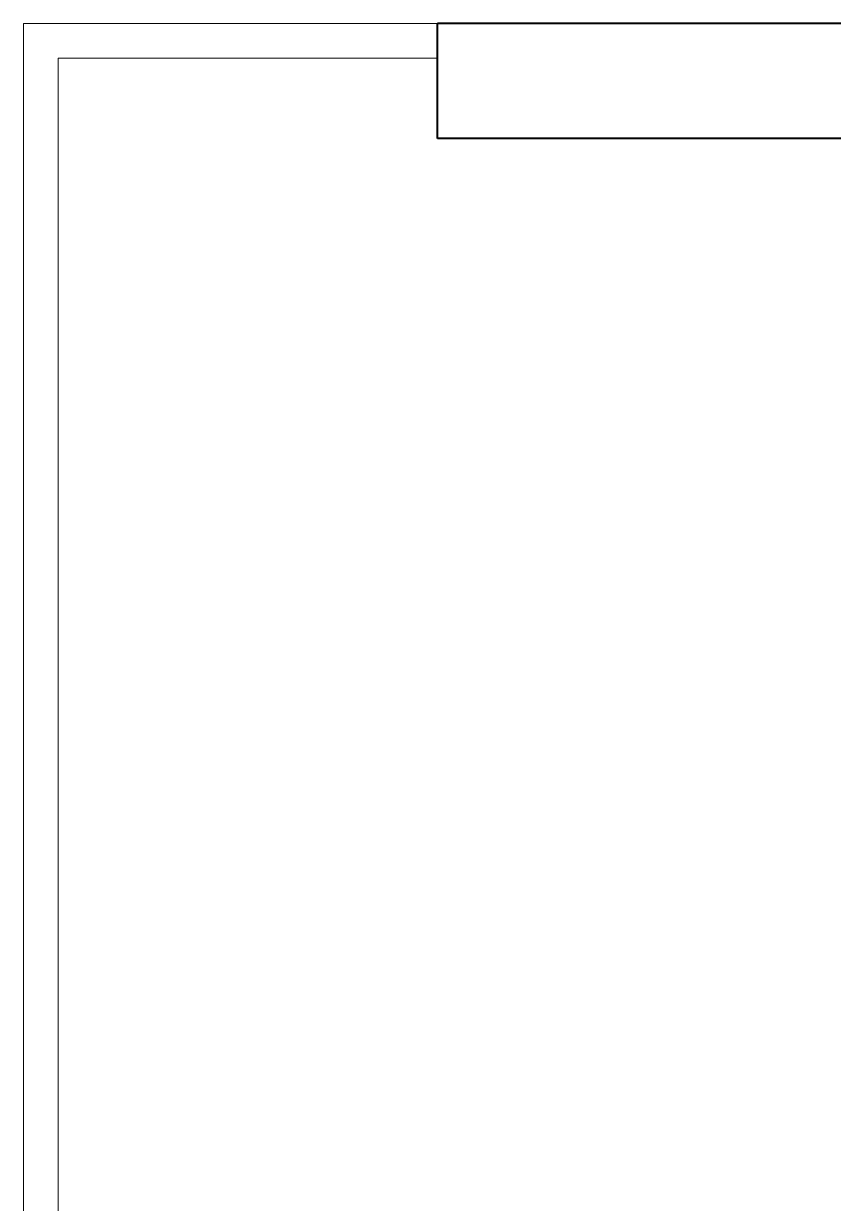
# Model space of a CAD drawing. Header units: inches. Extents: x 547 to 1628, y -123 to 254.
# Drawn here: x 546.7 to 581.9, y 166 to 217.3 of the extents above; entities that cross this region are included whole.
import ezdxf

# ---------------------------------------------------------------- set-up
doc = ezdxf.new("R2010")
doc.units = ezdxf.units.IN
doc.header["$MEASUREMENT"] = 0
doc.layers.add('Low Wall', color=254, linetype='Continuous', lineweight=13)
doc.layers.add('Wall', color=7, linetype='Continuous', lineweight=40)

msp = doc.modelspace()

# ---------------------------------------------------------------- linework, layer by layer
at = {"layer": 'Low Wall'}
for points in [[(564.6530423899943, 217.2793858108365), (546.6530423899939, 217.2793858108365), (546.6530423899945, 104.279385810837)], [(564.6530423899943, 215.7793858108365), (548.1530423899939, 215.7793858108365), (548.1530423899945, 104.279385810837)]]:
    msp.add_lwpolyline(points, dxfattribs=at)
at = {"layer": 'Wall'}
for p, q in [((564.6530423899943, 212.2793858108364), (564.6530423899943, 217.2793858108363)), ((582.653042389994, 217.2793858108371), (564.6530423899943, 217.2793858108365)), ((582.653042389994, 212.279385810837), (564.6530423899943, 212.2793858108365))]:
    msp.add_line(p, q, dxfattribs=at)

doc.saveas('drawing.dxf')
